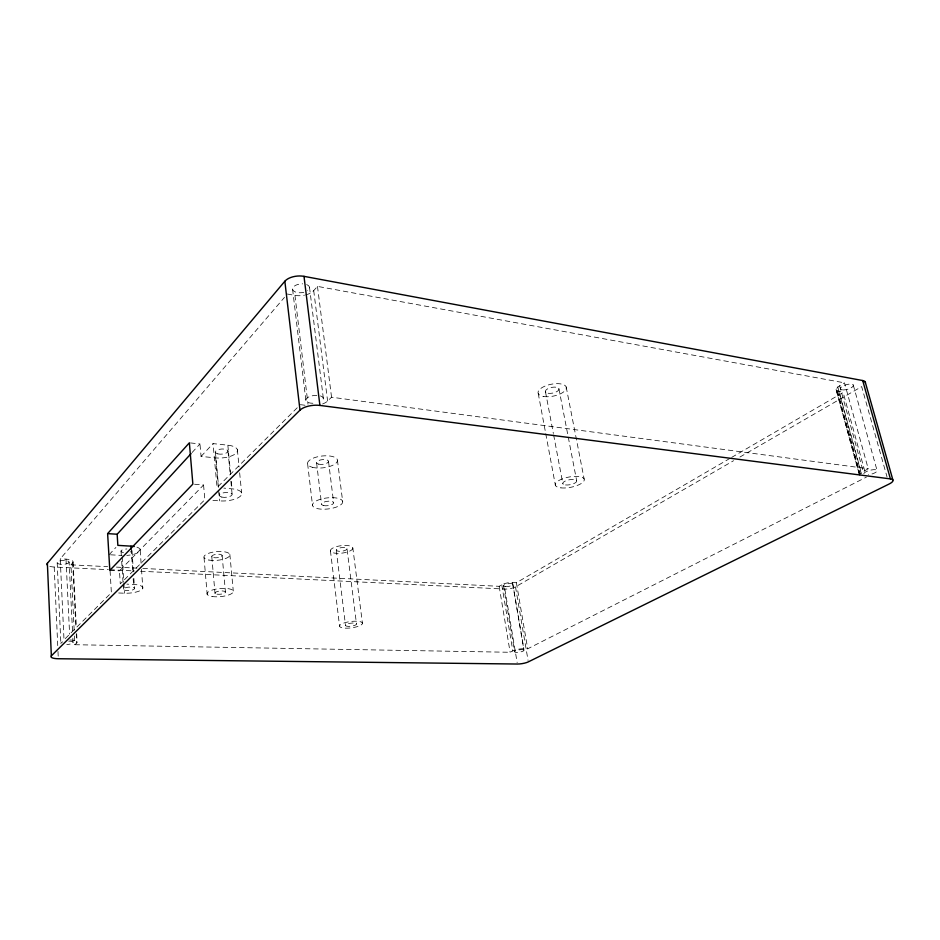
<?xml version="1.0" encoding="UTF-8"?>
<svg xmlns="http://www.w3.org/2000/svg" width="940" height="940" viewBox="0 0 940 940"><rect width="100%" height="100%" fill="white"/><g stroke="black" fill="none" stroke-linecap="round" stroke-linejoin="round"><path stroke-width="0.7" stroke-dasharray="4.7 3.53" d="M859.559 475.522L836.083 389.43L837.798 386.986L844.496 382.85L868.219 468.743L859.936 473.619L836.588 388.255M110.074 570.792L111.378 592.694L64.002 639.846L60.23 558.83L284.468 297.369M74.178 630.2L70.958 564.834L72.674 562.895A9.964 3.255 -2.9 0 0 66 559.136L60.23 558.83M305.664 294.913A14.194 7.367 -5.7 0 0 313.713 290.625L317.473 286.383L844.496 382.85M192.077 452.539L199.962 443.939L189.363 442.822M109.099 554.729L115.914 547.444M201.066 456.429L213.051 443.61L227.844 445.184A15.863 6.427 -4.6 0 1 236.269 453.033A15.863 6.427 -4.6 0 1 215.66 457.886L201.066 456.429L199.962 443.939M203.569 485.028L204.861 499.68L120.273 583.857L119.451 570.839L203.569 485.028L192.864 484.088M297.228 407.76L217.07 487.531L213.051 443.61M74.472 636.004L74.895 644.723L76.669 643.019L76.234 634.277M322.608 403.965A14.664 6.439 -6.3 0 0 327.602 401.039L331.55 397.221L868.219 468.743M142.81 568.43L499.152 586.313L501.76 584.774A7.837 2.268 -9.4 0 1 512.559 582.53L516.389 582.73L730.439 458.109M731.696 457.369L843.157 392.474L865.27 472.879M140.53 571.238L504.827 589.063A7.802 2.244 -9.4 0 0 515.508 586.854L733.6 460.694M739.945 457.028L861.675 386.61L887.055 477.003M74.895 644.723L510.126 652.278L512.805 650.903A7.978 1.927 -9.3 0 1 523.815 648.718L527.704 648.788L866.433 477.109M118.675 592.987L124.515 593.211A13.924 4.324 -4.2 0 0 142.093 589.368A13.924 4.324 -4.2 0 0 133.562 584.433L126.912 584.139M49.808 566.35A9.976 3.243 -2.9 0 0 54.203 567.02L108.347 569.663M109.804 569.734L134.679 570.956M109.827 570.369L119.451 570.839M70.958 564.834L107.618 566.667M116.419 567.114L136.946 568.136M110.544 554.812L122.106 555.446M212.91 500.339L219.619 500.879A16.062 6.016 -4.9 0 0 240.487 496.097A16.062 6.016 -4.9 0 0 232.027 488.835L223.873 488.119M300.353 404.658L305.571 405.316M287.334 294.032L294.949 295.383A14.194 7.367 -5.7 0 0 304.49 295.184M836.318 390.453L843.157 392.474M853.25 384.954L877.032 470.353M839.643 385.717L863.531 472.844M837.798 386.986L861.228 472.479M838.844 391.71L861.31 473.725M837.258 391.228L860.488 476.169M836.083 389.43L859.372 474.653M566.197 387.01L584.175 479.071M558.912 388.702L576.678 480.728M545.482 391.815L553.366 433.469M553.637 434.914L562.86 483.748M538.232 393.496L545.482 432.259M545.752 433.704L555.411 485.393M516.389 582.73L527.704 648.788M515.508 586.854L528.069 660.432M512.559 582.53L523.815 648.718M512.735 584.151L524.003 650.398A4.782 1.151 -9.3 0 1 516.577 652.395A4.782 1.151 -9.3 0 1 517.306 650.269A4.782 1.151 -9.3 0 1 524.003 650.398M504.827 589.063L517.153 662.582M503.535 585.691L514.58 651.643M501.76 584.774L512.805 650.903M499.152 586.313L510.126 652.278M352.841 548.02A11.292 3.737 -7.1 0 1 336.379 553.308A11.292 3.737 -7.1 0 1 335.686 546.869A11.292 3.737 -7.1 0 1 352.841 548.02L362.429 623.22A11.527 3.196 -7.4 0 1 345.568 628.167A11.527 3.196 -7.4 0 1 345.004 622.668A11.527 3.196 -7.4 0 1 362.429 623.22M317.473 286.383L331.55 397.221M337.448 460.189L342.689 501.631A15.204 5.546 -6.8 0 1 320.611 509.104A15.204 5.546 -6.8 0 1 319.482 499.563A15.204 5.546 -6.8 0 1 342.689 501.631M347.013 548.749A5.417 1.798 -7.1 0 1 339.14 551.298A5.417 1.798 -7.1 0 1 338.764 548.22A5.417 1.798 -7.1 0 1 347.013 548.749L356.495 623.995A5.534 1.528 -7.4 0 1 348.423 626.369A5.534 1.528 -7.4 0 1 348.106 623.737A5.534 1.528 -7.4 0 1 356.495 623.995M313.713 290.625L327.602 401.039M309.519 287.405L323.337 398.313M328.507 461.27L333.653 502.747M336.262 550.111L345.521 625.429M330.434 550.84L339.575 626.193M316.58 462.703L321.574 504.24M294.949 295.383L308.003 404.2M292.599 289.273L305.864 400.358M307.615 463.784L312.515 505.356M237.385 449.72L239.077 467.027M239.653 472.797L241.627 492.983M227.844 445.184L230.629 474.277M231.334 481.55L232.027 488.835M227.974 450.848L230.324 475.382M230.876 481.151L232.109 494.135M229.854 554.389L233.273 590.966M215.425 452.34L218.609 487.014M219.138 492.795L219.408 495.686M215.66 457.886L218.562 489.423M218.691 490.856L219.619 500.879M222.11 555.364L225.447 591.965M211.782 556.656L215.013 593.293M204.027 557.631L207.176 594.292M140.201 550.358L141.106 563.471M141.505 569.299L142.81 588.252M132.011 550.64L133.468 572.554M133.856 578.394L134.537 588.616A5.57 1.727 -4.2 0 1 125.866 590.496A5.57 1.727 -4.2 0 1 126.571 587.453A5.57 1.727 -4.2 0 1 134.537 588.616M131.212 548.984L132.81 573.095M133.186 578.758L133.562 584.433M122.2 556.903L123.775 581.59M123.869 583.047L124.515 593.211M121.037 551.028L121.307 555.423M121.683 561.274L123.081 583.246M123.163 584.715L123.446 589.11M73.097 562.038L76.375 627.685M76.669 633.513L77.104 642.267M72.674 562.895L75.94 628.449M69.125 562.191A5.981 1.95 -2.9 0 1 60.019 564.212A5.981 1.95 -2.9 0 1 60.325 560.804A5.981 1.95 -2.9 0 1 69.125 562.191L72.556 632.279M72.838 638.119L73.05 642.502M66 559.136L69.607 634.195M57.187 562.637L60.853 643.183M54.203 567.02L57.728 645.627M57.986 651.455L58.245 657.283M863.801 473.713A6.886 2.056 -14.6 0 1 871.509 469.953A6.886 2.056 -14.6 0 1 876.95 471.269A6.886 2.056 -14.6 0 1 868.278 474.794M306.64 284.562A8.519 4.418 -5.7 0 1 307.451 290.766M303.832 292.305A8.519 4.418 -5.7 0 1 292.599 289.238A8.519 4.418 -5.7 0 1 302.668 283.833M320.423 395.893A8.801 3.866 -6.3 0 1 321.139 401.31M312.891 403.272A8.801 3.866 -6.3 0 1 306.322 398.783A8.801 3.866 -6.3 0 1 318.519 395.481M131.718 551.134A5.511 1.857 -3.8 0 1 130.131 552.015M123.469 552.544A5.511 1.857 -3.8 0 1 121.319 550.535A5.511 1.857 -3.8 0 1 126.9 548.96M69.889 639.964A10.187 2.785 -4 0 1 76.669 643.019M136.935 547.162A13.783 4.63 -3.8 0 1 139.05 551.956A13.783 4.63 -3.8 0 1 126.783 555.411M68.714 641.115A6.11 1.668 -4 0 1 72.979 642.713A6.11 1.668 -4 0 1 66.787 644.523M61.018 643.606A6.11 1.668 -4 0 1 62.757 641.891M221.805 497.096A6.427 2.409 -4.9 0 0 232.098 494.769A6.427 2.409 -4.9 0 0 223.368 492.842A6.427 2.409 -4.9 0 0 221.805 497.096M217.81 453.879A6.345 2.573 -4.6 0 0 227.962 451.517A6.345 2.573 -4.6 0 0 219.314 449.355A6.345 2.573 -4.6 0 0 217.81 453.879M323.56 505.555A6.075 2.221 -6.8 0 0 333.524 503.346A6.075 2.221 -6.8 0 0 325.757 501.549A6.075 2.221 -6.8 0 0 323.56 505.555M318.554 464.137A6.004 2.373 -6.6 0 0 328.389 461.893A6.004 2.373 -6.6 0 0 320.693 459.895A6.004 2.373 -6.6 0 0 318.554 464.137M543.72 396.504A14.382 6.028 -11.4 0 0 566.244 388.596A14.382 6.028 -11.4 0 0 546.634 385.482A14.382 6.028 -11.4 0 0 543.72 396.504M213.756 557.643A5.229 1.739 -5.2 0 0 222.11 555.81A5.229 1.739 -5.2 0 0 214.966 554.553A5.229 1.739 -5.2 0 0 213.756 557.643M208.903 560.052A13.078 4.348 -5.2 0 0 229.83 555.528A13.078 4.348 -5.2 0 0 212.029 552.332A13.078 4.348 -5.2 0 0 208.903 560.052M217.011 594.186A5.288 1.621 -5.5 0 0 225.447 592.388A5.288 1.621 -5.5 0 0 218.245 591.284A5.288 1.621 -5.5 0 0 217.011 594.186M212.099 596.501A13.207 4.042 -5.5 0 0 233.238 592.024A13.207 4.042 -5.5 0 0 215.295 589.251A13.207 4.042 -5.5 0 0 212.099 596.501M843.298 389.947A6.721 2.385 -15.8 0 0 853.367 385.565A6.721 2.385 -15.8 0 0 843.991 385.506A6.721 2.385 -15.8 0 0 843.298 389.947M565.539 484.958A7.085 2.491 -10.9 0 0 576.678 481.386A7.085 2.491 -10.9 0 0 567.067 480.34A7.085 2.491 -10.9 0 0 565.539 484.958M548.149 393.272A6.897 2.89 -11.4 0 0 558.936 389.465A6.897 2.89 -11.4 0 0 549.489 387.997A6.897 2.89 -11.4 0 0 548.149 393.272M560.91 487.86A14.758 5.205 -10.9 0 0 584.175 480.457A14.758 5.205 -10.9 0 0 564.223 478.225A14.758 5.205 -10.9 0 0 560.91 487.86M312.468 467.321A15.028 5.922 -6.6 0 0 337.119 461.763A15.028 5.922 -6.6 0 0 317.978 456.687A15.028 5.922 -6.6 0 0 312.468 467.321M505.532 586.63A4.7 1.363 -9.4 0 0 512.793 584.504A4.7 1.363 -9.4 0 0 506.178 584.151A4.7 1.363 -9.4 0 0 505.532 586.63"/><path stroke-width="1.41" d="M47.306 564.999A9.976 3.243 -2.9 0 1 47.376 563.307L284.844 281.248A14.3 7.473 -5.6 0 1 303.996 276.348L862.709 380.547A11.221 3.983 -16 0 1 865.364 382.886M107.618 533.626L189.363 442.822L192.864 484.088L109.827 570.369L107.618 533.626L117.159 534.237L191.09 453.609M51.348 655.838L299.989 410.146A14.84 6.392 -6.3 0 1 319.906 405.422L890.403 478.895A11.539 3.337 -14.5 0 1 889.04 484.065L528.315 661.877A7.967 1.857 -9.3 0 1 517.399 664.028L58.303 658.74A10.223 2.702 -4 0 1 51.348 655.838L47.376 563.307M134.244 546.516A13.783 4.63 -3.8 0 0 131.024 546.152L117.853 545.365L117.159 534.237M865.188 381.852L892.871 479.94M862.709 380.547L890.403 478.895M303.996 276.348L319.906 405.422M284.844 281.248L299.989 410.146M131.024 546.152L131.212 548.984"/></g></svg>
